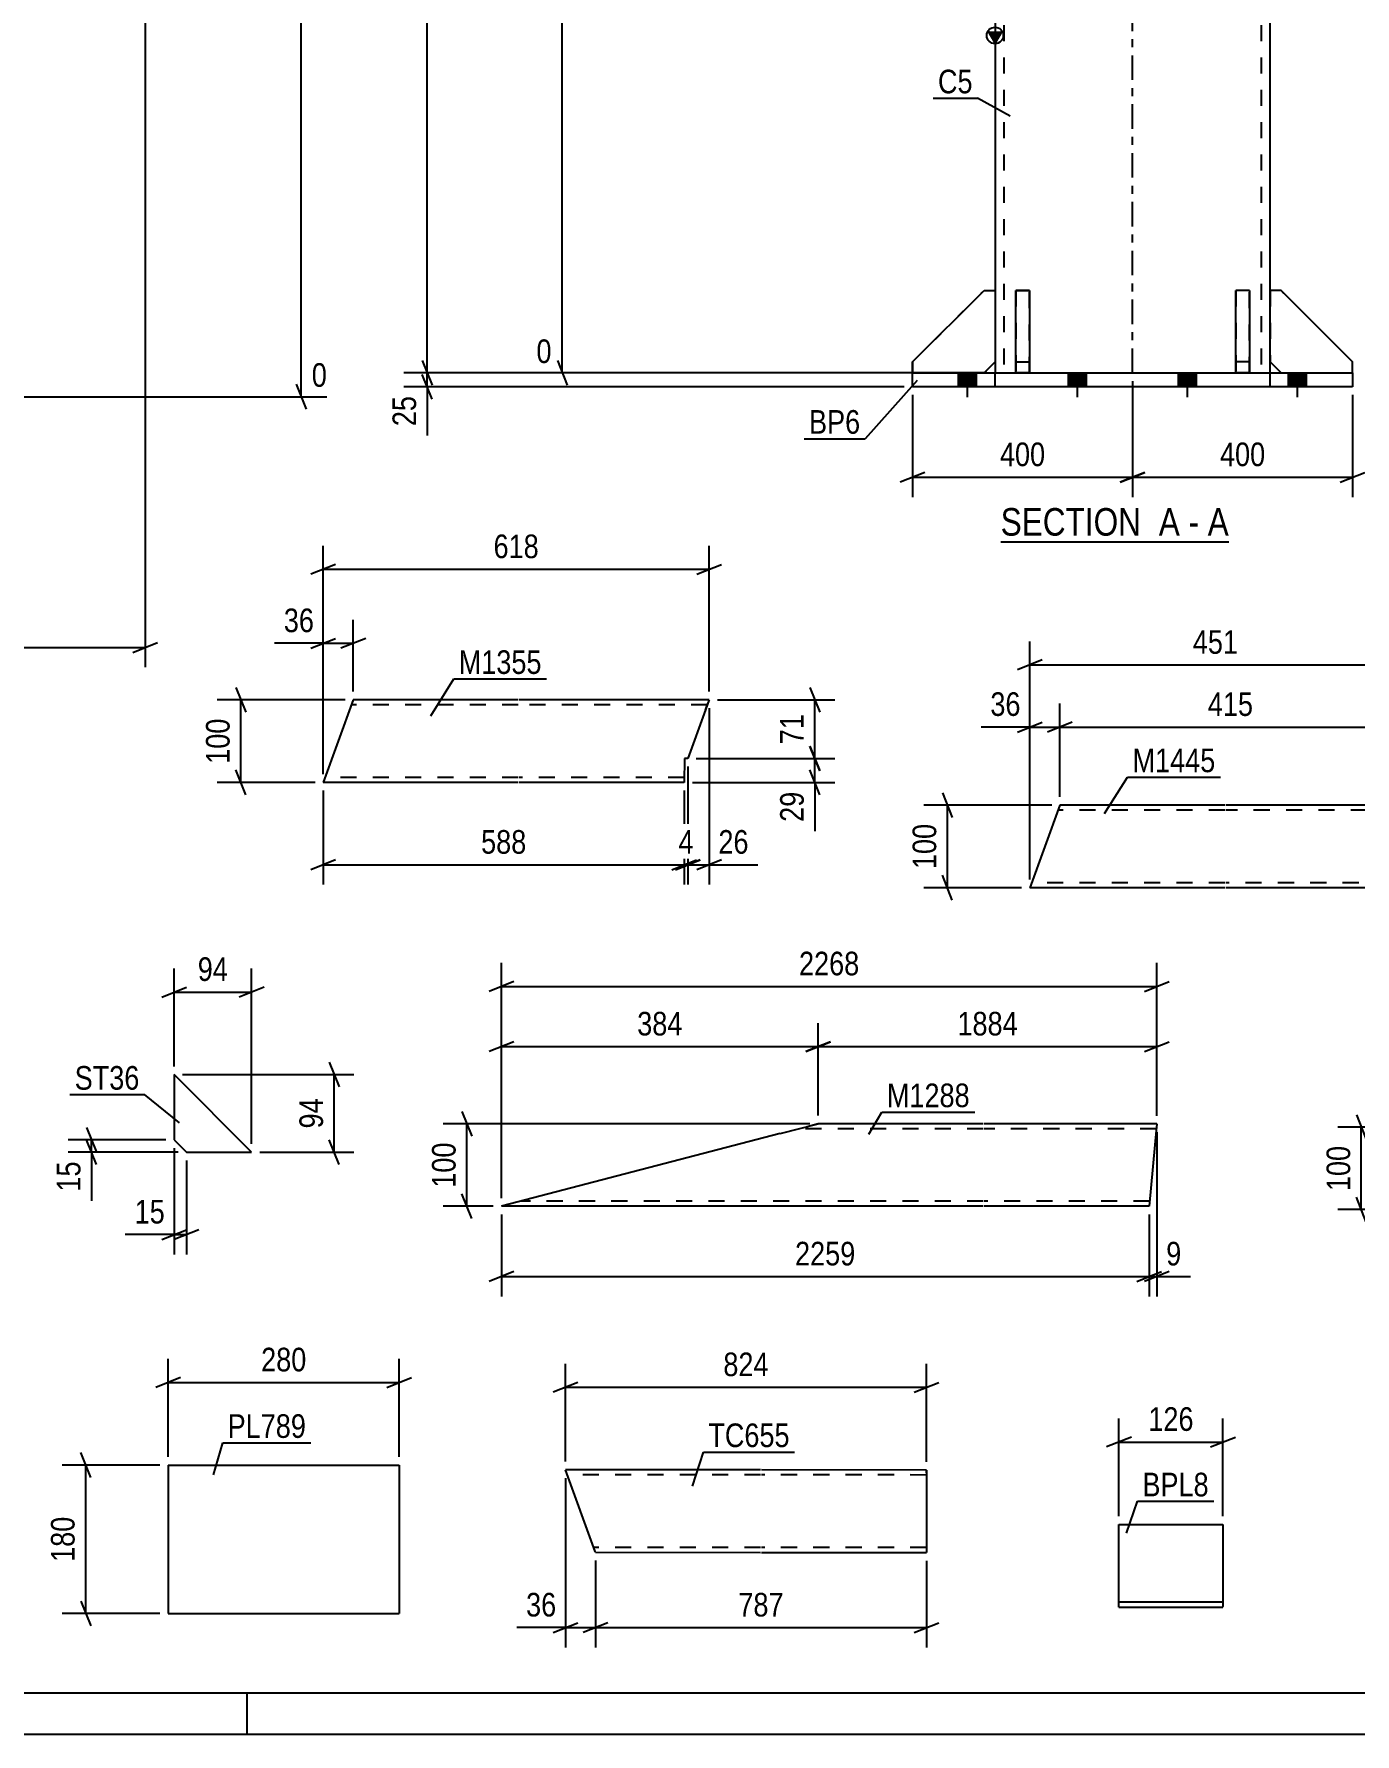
# Model space of a CAD drawing. Header units: millimetres. Extents: x 0 to 841, y 0 to 594.
# Drawn here: x 185.2 to 345.3, y 0 to 206 of the extents above; entities that cross this region are included whole.
import ezdxf

# ---------------------------------------------------------------- set-up
doc = ezdxf.new("R2010")
doc.units = ezdxf.units.MM
doc.linetypes.add('DXK_LINE_DOT2', pattern=[3.9198, 1.9599, -1.9599])
doc.linetypes.add('DXK_LINE_DOT3', pattern=[5.9187, 2.979, -0.9799, 0.9799, -0.9799])
doc.styles.add('Arial Narrow', font='ARIALN.TTF', dxfattribs={"height": 0.2})

# ---------------------------------------------------------------- blocks, each defined once
blk = doc.blocks.new('Unknown-695494452-1133')
at = {"color": 5, "linetype": 'Continuous'}
for p, q in [((5, 5), (836, 5)), ((211, 0), (211, 5)), ((0, 0), (841, 0))]:
    blk.add_line(p, q, dxfattribs=at)
blk = doc.blocks.new('Unknown-695494452-11 - 4226')
at = {"color": 6, "linetype": 'Continuous'}
blk.add_line((302.33, 144.49), (329.97, 144.49), dxfattribs=at)
at = {"color": 0, "linetype": 'Continuous'}
for points in [[(320.44, 145.24), (320.44, 148.74), (302.33, 148.74), (302.33, 145.24)], [(324.04, 145.24), (324.04, 148.74), (321.49, 148.74), (321.49, 145.24)], [(326.37, 145.24), (326.37, 148.74), (325.09, 148.74), (325.09, 145.24)], [(329.97, 145.24), (329.97, 148.74), (327.42, 148.74), (327.42, 145.24)]]:
    blk.add_wipeout(points, dxfattribs=at)
at = {"color": 7, "linetype": 'Continuous', "style": 'Arial Narrow'}
for s, p in [('SECTION ', (302.33, 145.24)), ('A', (321.49, 145.24)), ('A', (327.42, 145.24)), ('-', (325.09, 145.24))]:
    blk.add_text(s, height=3.34, dxfattribs=at).set_placement(p)
blk = doc.blocks.new('Part-695494452-4372 - 4226')
at = {"color": 2, "linetype": 'Continuous'}
for p, q in [((291.65, 166.29), (300.31, 174.96)), ((300.31, 174.96), (301.65, 174.96)), ((291.65, 166.29), (291.65, 164.96)), ((301.65, 166.29), (300.31, 164.96))]:
    blk.add_line(p, q, dxfattribs=at)
at = {"color": 7, "linetype": 'DXK_LINE_DOT2'}
for p, q in [((301.65, 174.96), (301.65, 166.29)), ((300.31, 164.96), (291.65, 164.96))]:
    blk.add_line(p, q, dxfattribs=at)
blk = doc.blocks.new('Part-695494452-4303 - 4226')
at = {"color": 2, "linetype": 'Continuous'}
for p, q in [((291.65, 164.96), (344.98, 164.96)), ((291.65, 163.29), (291.65, 164.96)), ((301.65, 163.29), (301.65, 164.96)), ((334.98, 163.29), (334.98, 164.96)), ((344.98, 164.96), (344.98, 163.29)), ((344.98, 163.29), (291.65, 163.29))]:
    blk.add_line(p, q, dxfattribs=at)
at = {"color": 7, "linetype": 'DXK_LINE_DOT2'}
for p, q in [((301.65, 163.29), (301.65, 164.96)), ((334.98, 163.29), (334.98, 164.96))]:
    blk.add_line(p, q, dxfattribs=at)
blk = doc.blocks.new('Bolt-695494452-4330 - 4226')
at = {"linetype": 'Continuous'}
for points in [[(297.21, 163.29), (299.41, 163.29), (299.41, 164.96), (297.21, 164.96)], [(297.21, 163.29), (299.41, 163.29), (299.41, 164.96), (297.21, 164.96)], [(310.55, 163.29), (312.75, 163.29), (312.75, 164.96), (310.55, 164.96)], [(310.55, 163.29), (312.75, 163.29), (312.75, 164.96), (310.55, 164.96)], [(323.88, 163.29), (326.08, 163.29), (326.08, 164.96), (323.88, 164.96)], [(323.88, 163.29), (326.08, 163.29), (326.08, 164.96), (323.88, 164.96)], [(337.21, 163.29), (339.41, 163.29), (339.41, 164.96), (337.21, 164.96)], [(337.21, 163.29), (339.41, 163.29), (339.41, 164.96), (337.21, 164.96)]]:
    blk.add_hatch(color=1, dxfattribs=at).paths.add_polyline_path(points)
at = {"color": 1, "linetype": 'Continuous'}
for p, q in [((297.21, 163.29), (297.21, 164.96)), ((297.21, 163.29), (297.21, 164.96)), ((298.31, 162.03), (298.31, 164.96)), ((298.31, 162.03), (298.31, 164.96)), ((299.41, 163.29), (299.41, 164.96)), ((299.41, 163.29), (299.41, 164.96)), ((310.55, 163.29), (310.55, 164.96)), ((310.55, 163.29), (310.55, 164.96)), ((311.65, 162.03), (311.65, 164.96)), ((311.65, 162.03), (311.65, 164.96)), ((312.75, 163.29), (312.75, 164.96)), ((312.75, 163.29), (312.75, 164.96)), ((323.88, 163.29), (323.88, 164.96)), ((323.88, 163.29), (323.88, 164.96)), ((324.98, 162.03), (324.98, 164.96)), ((324.98, 162.03), (324.98, 164.96)), ((326.08, 163.29), (326.08, 164.96)), ((326.08, 163.29), (326.08, 164.96)), ((337.21, 163.29), (337.21, 164.96)), ((337.21, 163.29), (337.21, 164.96)), ((338.31, 162.03), (338.31, 164.96)), ((338.31, 162.03), (338.31, 164.96)), ((339.41, 163.29), (339.41, 164.96)), ((339.41, 163.29), (339.41, 164.96))]:
    blk.add_line(p, q, dxfattribs=at)
blk = doc.blocks.new('Part-695494452-4359 - 4226')
at = {"linetype": 'Continuous'}
blk.add_hatch(color=2, dxfattribs=at).paths.add_polyline_path([(301.65, 204.96), (300.85, 206.36), (302.45, 206.36)])
at = {"color": 2, "linetype": 'Continuous'}
for p, q in [((301.65, 214.96), (301.65, 164.96)), ((334.98, 164.96), (334.98, 214.96)), ((301.65, 204.96), (300.85, 206.36)), ((302.45, 206.36), (301.65, 204.96))]:
    blk.add_line(p, q, dxfattribs=at)
at = {"color": 7, "linetype": 'DXK_LINE_DOT2'}
for p, q in [((302.71, 214.96), (302.71, 164.96)), ((333.91, 214.96), (333.91, 164.96)), ((301.65, 164.96), (334.98, 164.96))]:
    blk.add_line(p, q, dxfattribs=at)
at = {"color": 7, "linetype": 'DXK_LINE_DOT3'}
blk.add_line((318.31, 164.96), (318.31, 214.96), dxfattribs=at)
at = {"color": 2, "linetype": 'Continuous'}
blk.add_circle((301.65, 205.86), 1, dxfattribs=at)
blk = doc.blocks.new('Part-695494452-4365 - 4226')
at = {"color": 2, "linetype": 'Continuous'}
for p, q in [((304.15, 164.96), (304.15, 174.96)), ((304.15, 174.96), (305.81, 174.96)), ((305.81, 174.96), (305.81, 164.96)), ((304.15, 166.29), (305.81, 166.29)), ((305.81, 164.96), (304.15, 164.96))]:
    blk.add_line(p, q, dxfattribs=at)
blk = doc.blocks.new('Part-695494452-4366 - 4226')
at = {"color": 2, "linetype": 'Continuous'}
for p, q in [((330.81, 164.96), (330.81, 174.96)), ((332.48, 174.96), (330.81, 174.96)), ((332.48, 174.96), (332.48, 164.96)), ((332.48, 166.29), (330.81, 166.29)), ((332.48, 164.96), (330.81, 164.96))]:
    blk.add_line(p, q, dxfattribs=at)
blk = doc.blocks.new('Part-695494452-4367 - 4226')
at = {"color": 7, "linetype": 'DXK_LINE_DOT2'}
for p, q in [((304.15, 174.96), (304.15, 164.96)), ((305.81, 174.96), (304.15, 174.96)), ((305.81, 164.96), (305.81, 174.96)), ((304.15, 166.29), (305.81, 166.29)), ((304.15, 164.96), (305.81, 164.96))]:
    blk.add_line(p, q, dxfattribs=at)
blk = doc.blocks.new('Part-695494452-4368 - 4226')
at = {"color": 7, "linetype": 'DXK_LINE_DOT2'}
for p, q in [((330.81, 174.96), (330.81, 164.96)), ((332.48, 174.96), (330.81, 174.96)), ((332.48, 164.96), (332.48, 174.96)), ((332.48, 166.29), (330.81, 166.29)), ((330.81, 164.96), (332.48, 164.96))]:
    blk.add_line(p, q, dxfattribs=at)
blk = doc.blocks.new('Part-695494452-4369 - 4226')
at = {"color": 7, "linetype": 'DXK_LINE_DOT2'}
for p, q in [((336.31, 174.96), (334.98, 174.96)), ((334.98, 174.96), (334.98, 166.29)), ((344.98, 166.29), (336.31, 174.96)), ((334.98, 166.29), (336.31, 164.96)), ((336.31, 164.96), (344.98, 164.96)), ((344.98, 164.96), (344.98, 166.29))]:
    blk.add_line(p, q, dxfattribs=at)
blk = doc.blocks.new('Part-695494452-4370 - 4226')
at = {"color": 2, "linetype": 'Continuous'}
for p, q in [((336.31, 174.96), (334.98, 174.96)), ((336.31, 174.96), (344.98, 166.29)), ((334.98, 166.29), (336.31, 164.96)), ((344.98, 164.96), (344.98, 166.29))]:
    blk.add_line(p, q, dxfattribs=at)
at = {"color": 7, "linetype": 'DXK_LINE_DOT2'}
for p, q in [((334.98, 174.96), (334.98, 166.29)), ((336.31, 164.96), (344.98, 164.96))]:
    blk.add_line(p, q, dxfattribs=at)
blk = doc.blocks.new('Part-695494452-4371 - 4226')
at = {"color": 7, "linetype": 'DXK_LINE_DOT2'}
for p, q in [((291.65, 166.29), (300.31, 174.96)), ((300.31, 174.96), (301.65, 174.96)), ((301.65, 174.96), (301.65, 166.29)), ((291.65, 164.96), (291.65, 166.29)), ((300.31, 164.96), (291.65, 164.96)), ((301.65, 166.29), (300.31, 164.96))]:
    blk.add_line(p, q, dxfattribs=at)
blk = doc.blocks.new('Part-695494452-11357 - 11356')
at = {"color": 2, "linetype": 'Continuous'}
for p, q in [((275.61, 72.76), (241.82, 63.96)), ((275.61, 72.76), (280.22, 73.96)), ((300.22, 73.96), (280.22, 73.96)), ((321.27, 73.96), (300.32, 73.96)), ((321.23, 73.6), (320.32, 63.96)), ((321.26, 73.86), (321.23, 73.6)), ((321.27, 73.96), (321.26, 73.86)), ((300.22, 63.96), (241.82, 63.96)), ((320.32, 63.96), (300.32, 63.96))]:
    blk.add_line(p, q, dxfattribs=at)
at = {"color": 7, "linetype": 'DXK_LINE_DOT2'}
for p, q in [((300.22, 73.36), (277.92, 73.36)), ((280.22, 73.96), (278.87, 73.6)), ((321.21, 73.36), (300.32, 73.36)), ((300.22, 64.56), (244.12, 64.56)), ((320.38, 64.56), (300.32, 64.56))]:
    blk.add_line(p, q, dxfattribs=at)
blk = doc.blocks.new('Part-695494452-17861 - 17860')
at = {"color": 2, "linetype": 'Continuous'}
for p, q in [((201.44, 32.6), (201.44, 14.6)), ((201.44, 32.6), (229.44, 32.6)), ((229.44, 32.6), (229.44, 14.6)), ((201.44, 14.6), (229.44, 14.6))]:
    blk.add_line(p, q, dxfattribs=at)
blk = doc.blocks.new('Part-695494452-11374 - 11373')
at = {"color": 2, "linetype": 'Continuous'}
for p, q in [((253.2, 22.11), (249.59, 32.02)), ((273.23, 32.01), (249.59, 32.02)), ((293.34, 31.99), (273.33, 32)), ((293.34, 31.9), (293.33, 21.99)), ((293.34, 31.99), (293.34, 31.9)), ((253.23, 22.02), (253.2, 22.11)), ((253.23, 22.02), (273.23, 22.01)), ((273.33, 22), (293.33, 21.99))]:
    blk.add_line(p, q, dxfattribs=at)
at = {"color": 7, "linetype": 'DXK_LINE_DOT2'}
for p, q in [((273.23, 31.41), (249.81, 31.42)), ((293.34, 31.39), (273.33, 31.4)), ((293.34, 31.64), (293.34, 31.99)), ((273.23, 22.61), (253.02, 22.62)), ((293.33, 22.59), (273.33, 22.6))]:
    blk.add_line(p, q, dxfattribs=at)
blk = doc.blocks.new('Part-695494452-17746 - 17745')
at = {"color": 2, "linetype": 'Continuous'}
for p, q in [((309.51, 112.57), (305.87, 102.57)), ((329.51, 112.57), (309.51, 112.57)), ((350.85, 112.57), (329.61, 112.57)), ((350.82, 112.48), (350.03, 110.35)), ((350.85, 112.57), (350.82, 112.48)), ((350.03, 110.35), (349.61, 110.35)), ((349.61, 110.35), (349.64, 102.57)), ((329.51, 102.57), (305.87, 102.57)), ((349.64, 102.57), (329.61, 102.57))]:
    blk.add_line(p, q, dxfattribs=at)
at = {"color": 7, "linetype": 'DXK_LINE_DOT2'}
for p, q in [((329.51, 111.97), (309.29, 111.97)), ((350.63, 111.97), (329.61, 111.97)), ((306.08, 103.17), (306.1, 103.22)), ((329.51, 103.17), (306.08, 103.17)), ((349.64, 103.17), (329.61, 103.17))]:
    blk.add_line(p, q, dxfattribs=at)
blk = doc.blocks.new('Part-695494452-17760 - 17759')
at = {"color": 2, "linetype": 'Continuous'}
for p, q in [((223.87, 125.34), (220.23, 115.34)), ((243.87, 125.34), (223.87, 125.34)), ((266.99, 125.34), (243.97, 125.34)), ((266.55, 124.14), (264.41, 118.24)), ((266.96, 125.24), (266.55, 124.14)), ((266.99, 125.34), (266.96, 125.24)), ((264.01, 118.24), (263.97, 115.34)), ((264.41, 118.24), (264.01, 118.24)), ((243.87, 115.34), (220.23, 115.34)), ((263.97, 115.34), (243.97, 115.34))]:
    blk.add_line(p, q, dxfattribs=at)
at = {"color": 7, "linetype": 'DXK_LINE_DOT2'}
for p, q in [((243.87, 124.74), (223.65, 124.74)), ((266.77, 124.74), (243.97, 124.74)), ((266.55, 124.14), (266.86, 124.98)), ((220.45, 115.94), (220.47, 115.98)), ((243.87, 115.94), (220.45, 115.94)), ((263.98, 115.94), (243.97, 115.94))]:
    blk.add_line(p, q, dxfattribs=at)
blk = doc.blocks.new('Part-695494452-17832 - 17831')
at = {"color": 2, "linetype": 'Continuous'}
for p, q in [((316.67, 15.44), (316.67, 25.39)), ((316.67, 25.39), (329.27, 25.39)), ((329.27, 25.39), (329.27, 25.35)), ((329.27, 25.35), (329.27, 15.44)), ((329.27, 15.99), (316.67, 15.99)), ((316.67, 15.39), (316.67, 15.44)), ((316.67, 15.39), (329.27, 15.39)), ((329.27, 15.39), (329.27, 15.44))]:
    blk.add_line(p, q, dxfattribs=at)
at = {"color": 7, "linetype": 'DXK_LINE_DOT2'}
for p, q in [((316.67, 15.39), (316.67, 15.44)), ((329.27, 15.39), (329.27, 15.44))]:
    blk.add_line(p, q, dxfattribs=at)
blk = doc.blocks.new('Part-695494452-17839 - 17838')
at = {"color": 2, "linetype": 'Continuous'}
for p, q in [((211.55, 70.52), (202.15, 79.92)), ((202.15, 79.92), (202.15, 72.02)), ((202.15, 72.02), (203.65, 70.52)), ((203.65, 70.52), (211.55, 70.52))]:
    blk.add_line(p, q, dxfattribs=at)
blk = doc.blocks.new('StraightDimension-695494452-25888 - 4226')
at = {"color": 7, "linetype": 'Continuous'}
for p, q in [((318.31, 163.96), (318.31, 149.91)), ((291.65, 162.29), (291.65, 149.91)), ((293.15, 152.91), (290.15, 151.71)), ((316.81, 151.71), (319.81, 152.91)), ((291.65, 152.31), (318.31, 152.31))]:
    blk.add_line(p, q, dxfattribs=at)
at = {"color": 0}
blk.add_wipeout([(308.32, 153.06), (308.32, 157.26), (301.64, 157.26), (301.64, 153.06)], dxfattribs=at)
at = {"color": 3, "style": 'Arial Narrow'}
blk.add_text('400', height=2.863, dxfattribs=at).set_placement((302.24, 153.66))
blk = doc.blocks.new('StraightDimension-695494452-25789 - 4226')
at = {"color": 7, "linetype": 'Continuous'}
for p, q in [((249.8, 332.16), (248.6, 335.16)), ((300.65, 333.66), (238.76, 333.66)), ((249.2, 164.96), (249.2, 333.66)), ((300.65, 164.96), (246.07, 164.96)), ((248.6, 166.46), (249.8, 163.46))]:
    blk.add_line(p, q, dxfattribs=at)
at = {"color": 0, "linetype": 'Continuous'}
for points in [[(248.5, 334.26), (248.5, 338.46), (238.16, 338.46), (238.16, 334.26)], [(248.5, 165.56), (248.5, 169.76), (245.47, 169.76), (245.47, 165.56)]]:
    blk.add_wipeout(points, dxfattribs=at)
at = {"color": 0}
blk.add_wipeout([(248.45, 254.48), (244.25, 254.48), (244.25, 244.14), (248.45, 244.14)], dxfattribs=at)
at = {"color": 3, "linetype": 'Continuous', "style": 'Arial Narrow'}
for s, height, p in [('11901', 2.863, (238.76, 334.86)), ('0', 2.86, (246.07, 166.16))]:
    blk.add_text(s, height=height, dxfattribs=at).set_placement(p)
at = {"color": 3, "style": 'Arial Narrow'}
blk.add_text('11901', height=2.863, rotation=90.0002, dxfattribs=at).set_placement((247.85, 244.74))
blk = doc.blocks.new('StraightDimension-695494452-4553 - 4226')
at = {"color": 7, "linetype": 'Continuous'}
for p, q in [((290.65, 164.96), (229.98, 164.96)), ((232.23, 166.46), (233.43, 163.46)), ((232.83, 163.29), (232.83, 164.96)), ((290.65, 163.29), (229.98, 163.29)), ((233.43, 161.79), (232.23, 164.79))]:
    blk.add_line(p, q, dxfattribs=at)
at = {"color": 0}
blk.add_wipeout([(232.08, 162.77), (227.88, 162.77), (227.88, 157.91), (232.08, 157.91)], dxfattribs=at)
at = {"color": 7, "linetype": 'Continuous'}
blk.add_line((232.83, 163.29), (232.83, 157.39), dxfattribs=at)
blk.add_line((232.83, 163.29), (232.83, 157.39), dxfattribs=at)
at = {"color": 3, "style": 'Arial Narrow'}
blk.add_text('25', height=2.863, rotation=90.0002, dxfattribs=at).set_placement((231.48, 158.51))
blk = doc.blocks.new('StraightDimension-695494452-4562 - 4226')
at = {"color": 7, "linetype": 'Continuous'}
for p, q in [((232.83, 164.96), (232.83, 509.44)), ((290.65, 164.96), (229.98, 164.96)), ((232.23, 166.46), (233.43, 163.46))]:
    blk.add_line(p, q, dxfattribs=at)
blk = doc.blocks.new('StraightDimension-695494452-25887 - 4226')
at = {"color": 7, "linetype": 'Continuous'}
for p, q in [((318.31, 163.96), (318.31, 149.91)), ((344.98, 162.29), (344.98, 149.91)), ((319.81, 152.91), (316.81, 151.71)), ((343.48, 151.71), (346.48, 152.91)), ((318.31, 152.31), (344.98, 152.31))]:
    blk.add_line(p, q, dxfattribs=at)
at = {"color": 0}
blk.add_wipeout([(334.99, 153.06), (334.99, 157.26), (328.31, 157.26), (328.31, 153.06)], dxfattribs=at)
at = {"color": 3, "style": 'Arial Narrow'}
blk.add_text('400', height=2.863, dxfattribs=at).set_placement((328.91, 153.66))
blk = doc.blocks.new('StraightDimension-695494452-3777 - 3410')
at = {"color": 7, "linetype": 'Continuous'}
for p, q in [((42.73, 263.23), (42.73, 129.29)), ((198.64, 255.72), (198.64, 129.29)), ((44.23, 132.29), (41.23, 131.09)), ((197.14, 131.09), (200.14, 132.29)), ((42.73, 131.69), (198.64, 131.69))]:
    blk.add_line(p, q, dxfattribs=at)
at = {"color": 0}
blk.add_wipeout([(124.94, 132.44), (124.94, 136.64), (116.43, 136.64), (116.43, 132.44)], dxfattribs=at)
at = {"color": 3, "style": 'Arial Narrow'}
blk.add_text('2339', height=2.863, dxfattribs=at).set_placement((117.03, 133.04))
blk = doc.blocks.new('StraightDimension-695494452-4032 - 3410')
at = {"color": 7, "linetype": 'Continuous'}
for p, q in [((163.73, 272.23), (227.98, 272.23)), ((218.14, 270.73), (216.94, 273.73)), ((217.54, 162.08), (217.54, 272.23)), ((216.94, 163.58), (218.14, 160.58)), ((119.08, 162.08), (220.67, 162.08))]:
    blk.add_line(p, q, dxfattribs=at)
at = {"color": 0, "linetype": 'Continuous'}
for points in [[(228.58, 272.83), (228.58, 277.03), (218.24, 277.03), (218.24, 272.83)], [(221.27, 162.68), (221.27, 166.88), (218.24, 166.88), (218.24, 162.68)]]:
    blk.add_wipeout(points, dxfattribs=at)
at = {"color": 0}
blk.add_wipeout([(216.79, 222.32), (212.59, 222.32), (212.59, 211.98), (216.79, 211.98)], dxfattribs=at)
at = {"color": 3, "linetype": 'Continuous', "style": 'Arial Narrow'}
for s, height, p in [('11022', 2.863, (218.84, 273.43)), ('0', 2.86, (218.84, 163.28))]:
    blk.add_text(s, height=height, dxfattribs=at).set_placement(p)
at = {"color": 3, "style": 'Arial Narrow'}
blk.add_text('11022', height=2.863, rotation=90.0002, dxfattribs=at).set_placement((216.19, 212.58))
blk = doc.blocks.new('StraightDimension-695494452-11530 - 11356')
at = {"color": 7, "linetype": 'Continuous'}
for p, q in [((241.82, 62.96), (241.82, 53.04)), ((320.32, 62.96), (320.32, 53.04)), ((243.32, 56.04), (240.32, 54.84)), ((318.82, 54.84), (321.82, 56.04)), ((241.82, 55.44), (320.32, 55.44))]:
    blk.add_line(p, q, dxfattribs=at)
at = {"color": 0}
blk.add_wipeout([(285.32, 56.19), (285.32, 60.39), (276.81, 60.39), (276.81, 56.19)], dxfattribs=at)
at = {"color": 3, "style": 'Arial Narrow'}
blk.add_text('2259', height=2.863, dxfattribs=at).set_placement((277.41, 56.79))
blk = doc.blocks.new('StraightDimension-695494452-11493 - 11356')
at = {"color": 7, "linetype": 'Continuous'}
for p, q in [((241.82, 64.96), (241.82, 86.16)), ((280.22, 74.96), (280.22, 86.16)), ((243.32, 83.91), (240.32, 82.71)), ((241.82, 83.31), (280.22, 83.31)), ((278.72, 82.71), (281.72, 83.91))]:
    blk.add_line(p, q, dxfattribs=at)
at = {"color": 0}
blk.add_wipeout([(264.36, 84.06), (264.36, 88.26), (257.68, 88.26), (257.68, 84.06)], dxfattribs=at)
at = {"color": 3, "style": 'Arial Narrow'}
blk.add_text('384', height=2.863, dxfattribs=at).set_placement((258.28, 84.66))
blk = doc.blocks.new('StraightDimension-695494452-11564 - 11356')
at = {"color": 7, "linetype": 'Continuous'}
for p, q in [((241.82, 64.96), (241.82, 93.45)), ((321.27, 74.91), (321.27, 93.45)), ((243.32, 91.2), (240.32, 90)), ((319.77, 90), (322.77, 91.2)), ((241.82, 90.6), (321.27, 90.6))]:
    blk.add_line(p, q, dxfattribs=at)
at = {"color": 0}
blk.add_wipeout([(285.8, 91.35), (285.8, 95.55), (277.29, 95.55), (277.29, 91.35)], dxfattribs=at)
at = {"color": 3, "style": 'Arial Narrow'}
blk.add_text('2268', height=2.863, dxfattribs=at).set_placement((277.89, 91.95))
blk = doc.blocks.new('StraightDimension-695494452-11467 - 11356')
at = {"color": 7, "linetype": 'Continuous'}
for p, q in [((237.02, 75.46), (238.22, 72.46)), ((279.22, 73.96), (234.77, 73.96)), ((237.62, 63.96), (237.62, 73.96)), ((240.82, 63.96), (234.77, 63.96)), ((238.22, 62.46), (237.02, 65.46))]:
    blk.add_line(p, q, dxfattribs=at)
at = {"color": 0}
blk.add_wipeout([(236.87, 72.3), (232.67, 72.3), (232.67, 65.61), (236.87, 65.61)], dxfattribs=at)
at = {"color": 3, "style": 'Arial Narrow'}
blk.add_text('100', height=2.863, rotation=90.0002, dxfattribs=at).set_placement((236.27, 66.21))
blk = doc.blocks.new('StraightDimension-695494452-11492 - 11356')
at = {"color": 7, "linetype": 'Continuous'}
for p, q in [((280.22, 74.96), (280.22, 86.16)), ((321.27, 74.96), (321.27, 86.16)), ((281.72, 83.91), (278.72, 82.71)), ((280.22, 83.31), (321.27, 83.31)), ((319.77, 82.71), (322.77, 83.91))]:
    blk.add_line(p, q, dxfattribs=at)
at = {"color": 0}
blk.add_wipeout([(305, 84.06), (305, 88.26), (296.49, 88.26), (296.49, 84.06)], dxfattribs=at)
at = {"color": 3, "style": 'Arial Narrow'}
blk.add_text('1884', height=2.863, dxfattribs=at).set_placement((297.09, 84.66))
blk = doc.blocks.new('StraightDimension-695494452-11529 - 11356')
at = {"color": 7, "linetype": 'Continuous'}
for p, q in [((321.27, 72.96), (321.27, 53.04)), ((320.32, 62.96), (320.32, 53.04)), ((318.82, 54.84), (321.82, 56.04)), ((322.77, 56.04), (319.77, 54.84)), ((320.32, 55.44), (321.27, 55.44))]:
    blk.add_line(p, q, dxfattribs=at)
at = {"color": 0}
blk.add_wipeout([(324.82, 56.19), (324.82, 60.39), (321.79, 60.39), (321.79, 56.19)], dxfattribs=at)
at = {"color": 7, "linetype": 'Continuous'}
blk.add_line((321.27, 55.44), (325.34, 55.44), dxfattribs=at)
blk.add_line((321.27, 55.44), (325.34, 55.44), dxfattribs=at)
at = {"color": 3, "style": 'Arial Narrow'}
blk.add_text('9', height=2.86, dxfattribs=at).set_placement((322.39, 56.79))
blk = doc.blocks.new('StraightDimension-695494452-11662 - 11365')
at = {"color": 7, "linetype": 'Continuous'}
for p, q in [((345.44, 75.05), (346.64, 72.05)), ((385.61, 73.55), (343.19, 73.55)), ((346.04, 63.55), (346.04, 73.55)), ((346.64, 62.05), (345.44, 65.05)), ((405.65, 63.55), (343.19, 63.55))]:
    blk.add_line(p, q, dxfattribs=at)
at = {"color": 0}
blk.add_wipeout([(345.29, 71.89), (341.09, 71.89), (341.09, 65.2), (345.29, 65.2)], dxfattribs=at)
at = {"color": 3, "style": 'Arial Narrow'}
blk.add_text('100', height=2.863, rotation=90.0002, dxfattribs=at).set_placement((344.69, 65.8))
blk = doc.blocks.new('StraightDimension-695494452-18188 - 17860')
at = {"color": 7, "linetype": 'Continuous'}
for p, q in [((192.04, 31.1), (190.84, 34.1)), ((200.44, 32.6), (188.59, 32.6)), ((191.44, 14.6), (191.44, 32.6)), ((200.44, 14.6), (188.59, 14.6)), ((190.84, 16.1), (192.04, 13.1))]:
    blk.add_line(p, q, dxfattribs=at)
at = {"color": 0}
blk.add_wipeout([(190.69, 26.94), (186.49, 26.94), (186.49, 20.26), (190.69, 20.26)], dxfattribs=at)
at = {"color": 3, "style": 'Arial Narrow'}
blk.add_text('180', height=2.863, rotation=90.0002, dxfattribs=at).set_placement((190.09, 20.86))
blk = doc.blocks.new('StraightDimension-695494452-18192 - 17860')
at = {"color": 7, "linetype": 'Continuous'}
for p, q in [((201.44, 33.6), (201.44, 45.45)), ((229.44, 33.6), (229.44, 45.45)), ((202.94, 43.2), (199.94, 42)), ((201.44, 42.6), (229.44, 42.6)), ((227.94, 42), (230.94, 43.2))]:
    blk.add_line(p, q, dxfattribs=at)
at = {"color": 0}
blk.add_wipeout([(218.78, 43.35), (218.78, 47.55), (212.1, 47.55), (212.1, 43.35)], dxfattribs=at)
at = {"color": 3, "style": 'Arial Narrow'}
blk.add_text('280', height=2.863, dxfattribs=at).set_placement((212.7, 43.95))
blk = doc.blocks.new('StraightDimension-695494452-19552 - 11373')
at = {"color": 7, "linetype": 'Continuous'}
for p, q in [((249.59, 33.02), (249.59, 44.87)), ((293.34, 32.99), (293.34, 44.87)), ((251.09, 42.62), (248.09, 41.42)), ((249.59, 42.02), (293.34, 42.02)), ((291.84, 41.42), (294.84, 42.62))]:
    blk.add_line(p, q, dxfattribs=at)
at = {"color": 0}
blk.add_wipeout([(274.81, 42.77), (274.81, 46.97), (268.12, 46.97), (268.12, 42.77)], dxfattribs=at)
at = {"color": 3, "style": 'Arial Narrow'}
blk.add_text('824', height=2.863, dxfattribs=at).set_placement((268.72, 43.37))
blk = doc.blocks.new('StraightDimension-695494452-19569 - 11373')
at = {"color": 7, "linetype": 'Continuous'}
for p, q in [((253.23, 21.02), (253.23, 10.49)), ((293.33, 20.99), (293.33, 10.49)), ((254.73, 13.49), (251.73, 12.29)), ((253.23, 12.89), (293.33, 12.89)), ((291.83, 12.29), (294.83, 13.49))]:
    blk.add_line(p, q, dxfattribs=at)
at = {"color": 0}
blk.add_wipeout([(276.63, 13.64), (276.63, 17.84), (269.94, 17.84), (269.94, 13.64)], dxfattribs=at)
at = {"color": 3, "style": 'Arial Narrow'}
blk.add_text('787', height=2.863, dxfattribs=at).set_placement((270.54, 14.24))
blk = doc.blocks.new('StraightDimension-695494452-19570 - 11373')
at = {"color": 7, "linetype": 'Continuous'}
for p, q in [((249.59, 31.02), (249.59, 10.49)), ((253.23, 21.02), (253.23, 10.49)), ((248.09, 12.29), (251.09, 13.49)), ((249.59, 12.89), (253.23, 12.89)), ((254.73, 13.49), (251.73, 12.29))]:
    blk.add_line(p, q, dxfattribs=at)
at = {"color": 0}
blk.add_wipeout([(249.07, 13.64), (249.07, 17.84), (244.21, 17.84), (244.21, 13.64)], dxfattribs=at)
at = {"color": 7, "linetype": 'Continuous'}
blk.add_line((249.59, 12.89), (243.69, 12.89), dxfattribs=at)
blk.add_line((249.59, 12.89), (243.69, 12.89), dxfattribs=at)
at = {"color": 3, "style": 'Arial Narrow'}
blk.add_text('36', height=2.863, dxfattribs=at).set_placement((244.81, 14.24))
blk = doc.blocks.new('StraightDimension-695494452-17991 - 17745')
at = {"color": 7, "linetype": 'Continuous'}
for p, q in [((305.87, 103.57), (305.87, 124.89)), ((309.51, 113.57), (309.51, 124.89)), ((304.37, 121.44), (307.37, 122.64)), ((305.87, 122.04), (309.51, 122.04)), ((311.01, 122.64), (308.01, 121.44))]:
    blk.add_line(p, q, dxfattribs=at)
at = {"color": 0}
blk.add_wipeout([(305.34, 122.79), (305.34, 126.99), (300.48, 126.99), (300.48, 122.79)], dxfattribs=at)
at = {"color": 7, "linetype": 'Continuous'}
blk.add_line((305.87, 122.04), (299.96, 122.04), dxfattribs=at)
blk.add_line((305.87, 122.04), (299.96, 122.04), dxfattribs=at)
at = {"color": 3, "style": 'Arial Narrow'}
blk.add_text('36', height=2.863, dxfattribs=at).set_placement((301.08, 123.39))
blk = doc.blocks.new('StraightDimension-695494452-17984 - 17745')
at = {"color": 7, "linetype": 'Continuous'}
for p, q in [((295.27, 114.07), (296.47, 111.07)), ((308.51, 112.57), (293.02, 112.57)), ((295.87, 102.57), (295.87, 112.57)), ((296.47, 101.07), (295.27, 104.07)), ((304.87, 102.57), (293.02, 102.57))]:
    blk.add_line(p, q, dxfattribs=at)
at = {"color": 0}
blk.add_wipeout([(295.12, 110.92), (290.92, 110.92), (290.92, 104.23), (295.12, 104.23)], dxfattribs=at)
at = {"color": 3, "style": 'Arial Narrow'}
blk.add_text('100', height=2.863, rotation=90.0002, dxfattribs=at).set_placement((294.52, 104.83))
blk = doc.blocks.new('StraightDimension-695494452-17990 - 17745')
at = {"color": 7, "linetype": 'Continuous'}
for p, q in [((309.51, 113.57), (309.51, 124.89)), ((350.85, 113.57), (350.85, 124.89)), ((311.01, 122.64), (308.01, 121.44)), ((309.51, 122.04), (350.85, 122.04)), ((349.35, 121.44), (352.35, 122.64))]:
    blk.add_line(p, q, dxfattribs=at)
at = {"color": 0}
blk.add_wipeout([(333.52, 122.79), (333.52, 126.99), (326.84, 126.99), (326.84, 122.79)], dxfattribs=at)
at = {"color": 3, "style": 'Arial Narrow'}
blk.add_text('415', height=2.863, dxfattribs=at).set_placement((327.44, 123.39))
blk = doc.blocks.new('StraightDimension-695494452-18010 - 17745')
at = {"color": 7, "linetype": 'Continuous'}
for p, q in [((305.87, 103.57), (305.87, 132.42)), ((350.85, 113.57), (350.85, 132.42)), ((307.37, 130.17), (304.37, 128.97)), ((349.35, 128.97), (352.35, 130.17)), ((305.87, 129.57), (350.85, 129.57))]:
    blk.add_line(p, q, dxfattribs=at)
at = {"color": 0}
blk.add_wipeout([(331.7, 130.32), (331.7, 134.52), (325.02, 134.52), (325.02, 130.32)], dxfattribs=at)
at = {"color": 3, "style": 'Arial Narrow'}
blk.add_text('451', height=2.863, dxfattribs=at).set_placement((325.62, 130.92))
blk = doc.blocks.new('StraightDimension-695494452-18048 - 17759')
at = {"color": 7, "linetype": 'Continuous'}
for p, q in [((220.23, 114.34), (220.23, 102.94)), ((263.97, 114.34), (263.97, 102.94)), ((221.73, 105.94), (218.73, 104.74)), ((220.23, 105.34), (263.97, 105.34)), ((262.47, 104.74), (265.47, 105.94))]:
    blk.add_line(p, q, dxfattribs=at)
at = {"color": 0}
blk.add_wipeout([(245.45, 106.09), (245.45, 110.29), (238.76, 110.29), (238.76, 106.09)], dxfattribs=at)
at = {"color": 3, "style": 'Arial Narrow'}
blk.add_text('588', height=2.863, dxfattribs=at).set_placement((239.36, 106.69))
blk = doc.blocks.new('StraightDimension-695494452-18040 - 17759')
at = {"color": 7, "linetype": 'Continuous'}
for p, q in [((209.63, 126.84), (210.83, 123.84)), ((222.87, 125.34), (207.38, 125.34)), ((210.23, 115.34), (210.23, 125.34)), ((210.83, 113.84), (209.63, 116.84)), ((219.23, 115.34), (207.38, 115.34))]:
    blk.add_line(p, q, dxfattribs=at)
at = {"color": 0}
blk.add_wipeout([(209.48, 123.68), (205.28, 123.68), (205.28, 116.99), (209.48, 116.99)], dxfattribs=at)
at = {"color": 3, "style": 'Arial Narrow'}
blk.add_text('100', height=2.863, rotation=90.0002, dxfattribs=at).set_placement((208.88, 117.59))
blk = doc.blocks.new('StraightDimension-695494452-18029 - 17759')
at = {"color": 7, "linetype": 'Continuous'}
for p, q in [((279.21, 119.74), (280.41, 116.74)), ((265.41, 118.24), (282.21, 118.24)), ((279.81, 115.34), (279.81, 118.24)), ((280.41, 113.84), (279.21, 116.84)), ((264.97, 115.34), (282.21, 115.34))]:
    blk.add_line(p, q, dxfattribs=at)
at = {"color": 0}
blk.add_wipeout([(279.06, 114.81), (274.86, 114.81), (274.86, 109.95), (279.06, 109.95)], dxfattribs=at)
at = {"color": 7, "linetype": 'Continuous'}
blk.add_line((279.81, 115.34), (279.81, 109.43), dxfattribs=at)
blk.add_line((279.81, 115.34), (279.81, 109.43), dxfattribs=at)
at = {"color": 3, "style": 'Arial Narrow'}
blk.add_text('29', height=2.863, rotation=90.0002, dxfattribs=at).set_placement((278.46, 110.55))
blk = doc.blocks.new('StraightDimension-695494452-18028 - 17759')
at = {"color": 7, "linetype": 'Continuous'}
for p, q in [((279.21, 126.84), (280.41, 123.84)), ((267.99, 125.34), (282.21, 125.34)), ((279.81, 118.24), (279.81, 125.34)), ((280.41, 116.74), (279.21, 119.74)), ((265.41, 118.24), (282.21, 118.24))]:
    blk.add_line(p, q, dxfattribs=at)
at = {"color": 0}
blk.add_wipeout([(279.06, 124.21), (274.86, 124.21), (274.86, 119.36), (279.06, 119.36)], dxfattribs=at)
at = {"color": 3, "style": 'Arial Narrow'}
blk.add_text('71', height=2.863, rotation=90.0002, dxfattribs=at).set_placement((278.46, 119.96))
blk = doc.blocks.new('StraightDimension-695494452-18046 - 17759')
at = {"color": 7, "linetype": 'Continuous'}
for p, q in [((266.99, 124.34), (266.99, 102.94)), ((264.41, 117.24), (264.41, 102.94)), ((262.91, 104.74), (265.91, 105.94)), ((264.41, 105.34), (266.99, 105.34)), ((268.49, 105.94), (265.49, 104.74))]:
    blk.add_line(p, q, dxfattribs=at)
at = {"color": 0}
blk.add_wipeout([(272.37, 106.09), (272.37, 110.29), (267.52, 110.29), (267.52, 106.09)], dxfattribs=at)
at = {"color": 7, "linetype": 'Continuous'}
blk.add_line((266.99, 105.34), (272.9, 105.34), dxfattribs=at)
blk.add_line((266.99, 105.34), (272.9, 105.34), dxfattribs=at)
at = {"color": 3, "style": 'Arial Narrow'}
blk.add_text('26', height=2.863, dxfattribs=at).set_placement((268.12, 106.69))
blk = doc.blocks.new('StraightDimension-695494452-18047 - 17759')
at = {"color": 7, "linetype": 'Continuous'}
for p, q in [((264.41, 117.24), (264.41, 102.94)), ((263.97, 114.34), (263.97, 102.94)), ((262.47, 104.74), (265.47, 105.94)), ((265.91, 105.94), (262.91, 104.74)), ((263.97, 105.34), (264.41, 105.34))]:
    blk.add_line(p, q, dxfattribs=at)
at = {"color": 0}
blk.add_wipeout([(265.7, 106.09), (265.7, 110.29), (262.68, 110.29), (262.68, 106.09)], dxfattribs=at)
at = {"color": 3, "style": 'Arial Narrow'}
blk.add_text('4', height=2.86, dxfattribs=at).set_placement((263.28, 106.69))
blk = doc.blocks.new('StraightDimension-695494452-18058 - 17759')
at = {"color": 7, "linetype": 'Continuous'}
for p, q in [((220.23, 116.34), (220.23, 135.04)), ((223.87, 126.34), (223.87, 135.04)), ((218.73, 131.59), (221.73, 132.79)), ((220.23, 132.19), (223.87, 132.19)), ((225.37, 132.79), (222.37, 131.59))]:
    blk.add_line(p, q, dxfattribs=at)
at = {"color": 0}
blk.add_wipeout([(219.71, 132.94), (219.71, 137.14), (214.85, 137.14), (214.85, 132.94)], dxfattribs=at)
at = {"color": 7, "linetype": 'Continuous'}
blk.add_line((220.23, 132.19), (214.33, 132.19), dxfattribs=at)
blk.add_line((220.23, 132.19), (214.33, 132.19), dxfattribs=at)
at = {"color": 3, "style": 'Arial Narrow'}
blk.add_text('36', height=2.863, dxfattribs=at).set_placement((215.45, 133.54))
blk = doc.blocks.new('StraightDimension-695494452-18062 - 17759')
at = {"color": 7, "linetype": 'Continuous'}
for p, q in [((220.23, 116.34), (220.23, 144.01)), ((266.99, 126.34), (266.99, 144.01)), ((221.73, 141.76), (218.73, 140.56)), ((220.23, 141.16), (266.99, 141.16)), ((265.49, 140.56), (268.49, 141.76))]:
    blk.add_line(p, q, dxfattribs=at)
at = {"color": 0}
blk.add_wipeout([(246.95, 141.91), (246.95, 146.11), (240.27, 146.11), (240.27, 141.91)], dxfattribs=at)
at = {"color": 3, "style": 'Arial Narrow'}
blk.add_text('618', height=2.863, dxfattribs=at).set_placement((240.87, 142.51))
blk = doc.blocks.new('StraightDimension-695494452-18156 - 17831')
at = {"color": 7, "linetype": 'Continuous'}
for p, q in [((316.67, 26.39), (316.67, 38.24)), ((329.27, 26.39), (329.27, 38.24)), ((318.17, 35.99), (315.17, 34.79)), ((316.67, 35.39), (329.27, 35.39)), ((327.77, 34.79), (330.77, 35.99))]:
    blk.add_line(p, q, dxfattribs=at)
at = {"color": 0}
blk.add_wipeout([(326.32, 36.14), (326.32, 40.34), (319.63, 40.34), (319.63, 36.14)], dxfattribs=at)
at = {"color": 3, "style": 'Arial Narrow'}
blk.add_text('126', height=2.863, dxfattribs=at).set_placement((320.23, 36.74))
blk = doc.blocks.new('StraightDimension-695494452-18168 - 17838')
at = {"color": 7, "linetype": 'Continuous'}
for p, q in [((191.55, 73.52), (192.75, 70.52)), ((201.15, 72.02), (189.3, 72.02)), ((202.65, 70.52), (189.3, 70.52)), ((192.75, 69.02), (191.55, 72.02)), ((192.15, 70.52), (192.15, 72.02))]:
    blk.add_line(p, q, dxfattribs=at)
at = {"color": 0}
blk.add_wipeout([(191.4, 69.99), (187.2, 69.99), (187.2, 65.14), (191.4, 65.14)], dxfattribs=at)
at = {"color": 7, "linetype": 'Continuous'}
blk.add_line((192.15, 70.52), (192.15, 64.61), dxfattribs=at)
blk.add_line((192.15, 70.52), (192.15, 64.61), dxfattribs=at)
at = {"color": 3, "style": 'Arial Narrow'}
blk.add_text('15', height=2.863, rotation=90.0002, dxfattribs=at).set_placement((190.8, 65.74))
blk = doc.blocks.new('StraightDimension-695494452-18160 - 17838')
at = {"color": 7, "linetype": 'Continuous'}
for p, q in [((202.15, 71.02), (202.15, 58.12)), ((203.65, 69.52), (203.65, 58.12)), ((200.65, 59.92), (203.65, 61.12)), ((205.15, 61.12), (202.15, 59.92)), ((202.15, 60.52), (203.65, 60.52))]:
    blk.add_line(p, q, dxfattribs=at)
at = {"color": 0}
blk.add_wipeout([(201.62, 61.27), (201.62, 65.47), (196.77, 65.47), (196.77, 61.27)], dxfattribs=at)
at = {"color": 7, "linetype": 'Continuous'}
blk.add_line((202.15, 60.52), (196.24, 60.52), dxfattribs=at)
blk.add_line((202.15, 60.52), (196.24, 60.52), dxfattribs=at)
at = {"color": 3, "style": 'Arial Narrow'}
blk.add_text('15', height=2.863, dxfattribs=at).set_placement((197.37, 61.87))
blk = doc.blocks.new('StraightDimension-695494452-18172 - 17838')
at = {"color": 7, "linetype": 'Continuous'}
for p, q in [((220.95, 81.42), (222.15, 78.42)), ((203.15, 79.92), (223.95, 79.92)), ((221.55, 70.52), (221.55, 79.92)), ((212.55, 70.52), (223.95, 70.52)), ((222.15, 69.02), (220.95, 72.02))]:
    blk.add_line(p, q, dxfattribs=at)
at = {"color": 0}
blk.add_wipeout([(220.8, 77.65), (216.6, 77.65), (216.6, 72.79), (220.8, 72.79)], dxfattribs=at)
at = {"color": 3, "style": 'Arial Narrow'}
blk.add_text('94', height=2.863, rotation=90.0002, dxfattribs=at).set_placement((220.2, 73.39))
blk = doc.blocks.new('StraightDimension-695494452-18164 - 17838')
at = {"color": 7, "linetype": 'Continuous'}
for p, q in [((202.15, 80.92), (202.15, 92.77)), ((211.55, 71.52), (211.55, 92.77)), ((200.65, 89.32), (203.65, 90.52)), ((202.15, 89.92), (211.55, 89.92)), ((213.05, 90.52), (210.05, 89.32))]:
    blk.add_line(p, q, dxfattribs=at)
at = {"color": 0}
blk.add_wipeout([(209.28, 90.67), (209.28, 94.87), (204.42, 94.87), (204.42, 90.67)], dxfattribs=at)
at = {"color": 3, "style": 'Arial Narrow'}
blk.add_text('94', height=2.863, dxfattribs=at).set_placement((205.02, 91.27))
blk = doc.blocks.new('Mark-695494452-4299 - 4226')
at = {"color": 0}
blk.add_wipeout([(285.31, 157.59), (285.31, 160.59), (279.1, 160.59), (279.1, 157.59)], dxfattribs=at)
blk.add_wipeout([(285.31, 157.59), (285.31, 160.59), (279.1, 160.59), (279.1, 157.59)], dxfattribs=at)
at = {"color": 30, "linetype": 'Continuous'}
for p in [(292.19, 164.05), (278.5, 156.99)]:
    blk.add_line(p, (285.91, 156.99), dxfattribs=at)
at = {"color": 3, "style": 'Arial Narrow'}
blk.add_text('BP6', height=2.863, dxfattribs=at).set_placement((279.1, 157.59))
blk = doc.blocks.new('Mark-695494452-4355 - 4226')
at = {"color": 0}
blk.add_wipeout([(298.94, 198.85), (298.94, 201.85), (294.73, 201.85), (294.73, 198.85)], dxfattribs=at)
blk.add_wipeout([(298.94, 198.85), (298.94, 201.85), (294.73, 201.85), (294.73, 198.85)], dxfattribs=at)
at = {"color": 30, "linetype": 'Continuous'}
for p in [(294.13, 198.25), (303.47, 196.09)]:
    blk.add_line(p, (299.54, 198.25), dxfattribs=at)
at = {"color": 3, "style": 'Arial Narrow'}
blk.add_text('C5', height=2.863, dxfattribs=at).set_placement((294.73, 198.85))
blk = doc.blocks.new('Mark-695494452-11387 - 11356')
at = {"color": 0}
blk.add_wipeout([(298.59, 75.97), (298.59, 78.97), (288.54, 78.97), (288.54, 75.97)], dxfattribs=at)
blk.add_wipeout([(298.59, 75.97), (298.59, 78.97), (288.54, 78.97), (288.54, 75.97)], dxfattribs=at)
at = {"color": 30, "linetype": 'Continuous'}
for p, q in [((286.35, 72.68), (287.94, 75.37)), ((287.94, 75.37), (299.19, 75.37))]:
    blk.add_line(p, q, dxfattribs=at)
at = {"color": 3, "style": 'Arial Narrow'}
blk.add_text('M1288', height=2.863, dxfattribs=at).set_placement((288.54, 75.97))
blk = doc.blocks.new('Mark-695494452-18265 - 17860')
at = {"color": 0}
blk.add_wipeout([(218.14, 35.89), (218.14, 38.89), (208.64, 38.89), (208.64, 35.89)], dxfattribs=at)
blk.add_wipeout([(218.14, 35.89), (218.14, 38.89), (208.64, 38.89), (208.64, 35.89)], dxfattribs=at)
at = {"color": 30, "linetype": 'Continuous'}
for p, q in [((206.91, 31.4), (208.04, 35.29)), ((208.04, 35.29), (218.74, 35.29))]:
    blk.add_line(p, q, dxfattribs=at)
at = {"color": 3, "style": 'Arial Narrow'}
blk.add_text('PL789', height=2.863, dxfattribs=at).set_placement((208.64, 35.89))
blk = doc.blocks.new('Mark-695494452-11399 - 11373')
at = {"color": 0}
blk.add_wipeout([(276.76, 34.77), (276.76, 37.77), (266.9, 37.77), (266.9, 34.77)], dxfattribs=at)
blk.add_wipeout([(276.76, 34.77), (276.76, 37.77), (266.9, 37.77), (266.9, 34.77)], dxfattribs=at)
at = {"color": 30, "linetype": 'Continuous'}
for p, q in [((264.99, 30.05), (266.3, 34.17)), ((266.3, 34.17), (277.36, 34.17))]:
    blk.add_line(p, q, dxfattribs=at)
at = {"color": 3, "style": 'Arial Narrow'}
blk.add_text('TC655', height=2.863, dxfattribs=at).set_placement((266.9, 34.77))
blk = doc.blocks.new('Mark-695494452-18216 - 17745')
at = {"color": 0}
blk.add_wipeout([(328.36, 116.57), (328.36, 119.57), (318.31, 119.57), (318.31, 116.57)], dxfattribs=at)
blk.add_wipeout([(328.36, 116.57), (328.36, 119.57), (318.31, 119.57), (318.31, 116.57)], dxfattribs=at)
at = {"color": 30, "linetype": 'Continuous'}
for p, q in [((314.92, 111.56), (317.71, 115.97)), ((317.71, 115.97), (328.96, 115.97))]:
    blk.add_line(p, q, dxfattribs=at)
at = {"color": 3, "style": 'Arial Narrow'}
blk.add_text('M1445', height=2.863, dxfattribs=at).set_placement((318.31, 116.57))
blk = doc.blocks.new('Mark-695494452-18222 - 17759')
at = {"color": 0}
blk.add_wipeout([(246.7, 128.48), (246.7, 131.48), (236.65, 131.48), (236.65, 128.48)], dxfattribs=at)
blk.add_wipeout([(246.7, 128.48), (246.7, 131.48), (236.65, 131.48), (236.65, 128.48)], dxfattribs=at)
at = {"color": 30, "linetype": 'Continuous'}
for p, q in [((233.25, 123.41), (236.05, 127.88)), ((236.05, 127.88), (247.3, 127.88))]:
    blk.add_line(p, q, dxfattribs=at)
at = {"color": 3, "style": 'Arial Narrow'}
blk.add_text('M1355', height=2.863, dxfattribs=at).set_placement((236.65, 128.48))
blk = doc.blocks.new('Mark-695494452-18253 - 17831')
at = {"color": 0}
blk.add_wipeout([(327.55, 28.8), (327.55, 31.8), (319.51, 31.8), (319.51, 28.8)], dxfattribs=at)
blk.add_wipeout([(327.55, 28.8), (327.55, 31.8), (319.51, 31.8), (319.51, 28.8)], dxfattribs=at)
at = {"color": 30, "linetype": 'Continuous'}
for p, q in [((317.56, 24.36), (318.91, 28.2)), ((318.91, 28.2), (328.15, 28.2))]:
    blk.add_line(p, q, dxfattribs=at)
at = {"color": 3, "style": 'Arial Narrow'}
blk.add_text('BPL8', height=2.863, dxfattribs=at).set_placement((319.51, 28.8))
blk = doc.blocks.new('Mark-695494452-18256 - 17838')
at = {"color": 0}
blk.add_wipeout([(197.95, 78.09), (197.95, 81.09), (190.1, 81.09), (190.1, 78.09)], dxfattribs=at)
blk.add_wipeout([(197.95, 78.09), (197.95, 81.09), (190.1, 81.09), (190.1, 78.09)], dxfattribs=at)
at = {"color": 30, "linetype": 'Continuous'}
for p in [(189.5, 77.49), (202.82, 74.06)]:
    blk.add_line(p, (198.55, 77.49), dxfattribs=at)
at = {"color": 3, "style": 'Arial Narrow'}
blk.add_text('ST36', height=2.863, dxfattribs=at).set_placement((190.1, 78.09))

msp = doc.modelspace()

# ---------------------------------------------------------------- block references
for name in ['Unknown-695494452-1133', 'Part-695494452-4359 - 4226', 'Part-695494452-4372 - 4226', 'Part-695494452-4371 - 4226', 'Part-695494452-4365 - 4226', 'Part-695494452-4367 - 4226', 'Part-695494452-4366 - 4226', 'Part-695494452-4368 - 4226', 'Part-695494452-4369 - 4226', 'Part-695494452-4370 - 4226', 'Part-695494452-4303 - 4226', 'Bolt-695494452-4330 - 4226', 'Part-695494452-17760 - 17759', 'Part-695494452-17746 - 17745', 'Part-695494452-17839 - 17838', 'Part-695494452-11357 - 11356', 'Part-695494452-17861 - 17860', 'Part-695494452-11374 - 11373', 'Part-695494452-17832 - 17831']:
    msp.add_blockref(name, (0, 0))

# ---------------------------------------------------------------- next in the draw order: block references
for name in ['StraightDimension-695494452-3777 - 3410', 'StraightDimension-695494452-25888 - 4226', 'Unknown-695494452-11 - 4226', 'StraightDimension-695494452-17991 - 17745', 'StraightDimension-695494452-18048 - 17759', 'StraightDimension-695494452-11493 - 11356', 'StraightDimension-695494452-11662 - 11365', 'StraightDimension-695494452-18168 - 17838', 'StraightDimension-695494452-11530 - 11356', 'StraightDimension-695494452-19552 - 11373', 'StraightDimension-695494452-18156 - 17831', 'StraightDimension-695494452-18188 - 17860', 'StraightDimension-695494452-19569 - 11373']:
    msp.add_blockref(name, (0, 0))

# ---------------------------------------------------------------- next in the draw order: block references
for name in ['StraightDimension-695494452-25789 - 4226', 'StraightDimension-695494452-25887 - 4226', 'StraightDimension-695494452-18040 - 17759', 'StraightDimension-695494452-18029 - 17759', 'StraightDimension-695494452-17984 - 17745', 'StraightDimension-695494452-11564 - 11356', 'StraightDimension-695494452-18160 - 17838', 'StraightDimension-695494452-18192 - 17860', 'Mark-695494452-11399 - 11373', 'StraightDimension-695494452-19570 - 11373', 'Mark-695494452-18253 - 17831']:
    msp.add_blockref(name, (0, 0))

# ---------------------------------------------------------------- next in the draw order: block references
for name in ['StraightDimension-695494452-4553 - 4226', 'StraightDimension-695494452-18058 - 17759', 'StraightDimension-695494452-18028 - 17759', 'StraightDimension-695494452-17990 - 17745', 'StraightDimension-695494452-18172 - 17838', 'StraightDimension-695494452-11467 - 11356', 'StraightDimension-695494452-11529 - 11356', 'Mark-695494452-18265 - 17860']:
    msp.add_blockref(name, (0, 0))

# ---------------------------------------------------------------- next in the draw order: block references
for name in ['StraightDimension-695494452-4562 - 4226', 'StraightDimension-695494452-18010 - 17745', 'StraightDimension-695494452-18046 - 17759', 'StraightDimension-695494452-18164 - 17838', 'StraightDimension-695494452-11492 - 11356']:
    msp.add_blockref(name, (0, 0))

# ---------------------------------------------------------------- next in the draw order: block references
for name in ['StraightDimension-695494452-4032 - 3410', 'Mark-695494452-4355 - 4226', 'Mark-695494452-4299 - 4226', 'Mark-695494452-18216 - 17745', 'StraightDimension-695494452-18047 - 17759', 'Mark-695494452-18256 - 17838', 'Mark-695494452-11387 - 11356']:
    msp.add_blockref(name, (0, 0))

# ---------------------------------------------------------------- next in the draw order: block references
msp.add_blockref('StraightDimension-695494452-18062 - 17759', (0, 0))

# ---------------------------------------------------------------- next in the draw order: block references
msp.add_blockref('Mark-695494452-18222 - 17759', (0, 0))

doc.saveas('drawing.dxf')
